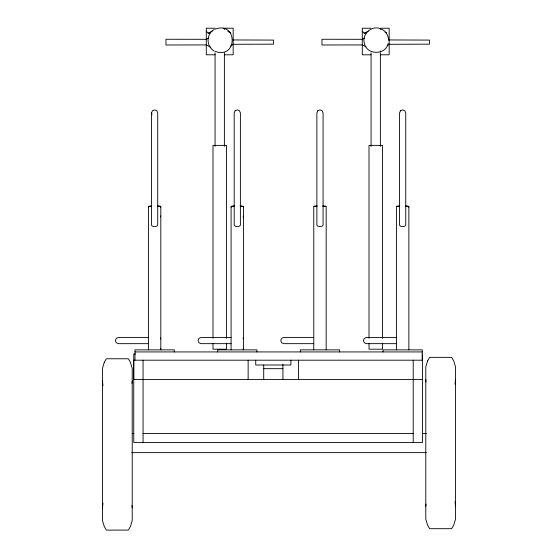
<?xml version="1.0" encoding="UTF-8"?>
<svg xmlns="http://www.w3.org/2000/svg" width="558" height="558" viewBox="0 0 558 558"><rect width="100%" height="100%" fill="white"/><g stroke="black" fill="none" stroke-linecap="round" stroke-linejoin="round"><path stroke-width="0.84" d="M380.389 51.796L380.396 50.938M102.491 507.892L102.972 503.128M131.974 383.353L132.218 380.975M425.782 506.483L426.026 504.104M455.028 384.329L455.509 379.573M160.362 349.406L160.816 348.311M243.037 349.406L243.49 348.311M388.215 43.44C385.599 55.305 366.976 55.305 364.36 43.44C361.563 34.366 371.579 25.005 380.389 28.695L380.396 29.553M151.511 112.939L152.418 110.791L154.615 109.898L156.805 110.791L157.712 112.939L157.712 225.174L156.805 226.171L154.615 226.583L152.418 226.171L151.511 225.174L151.511 112.939L152.118 114.369M148.414 207.241L148.867 206.265L151.65 205.86M160.362 216.971L160.816 215.995M231.089 207.241L231.542 206.265L234.332 205.86M243.037 216.971L243.49 215.995M214.112 29.553C206.076 33.878 206.076 46.614 214.112 50.938M230.475 46.237L233.167 44.298L273.483 44.159L273.483 40.092L233.167 39.946M387.154 45.756L389.17 44.298L429.486 44.159L429.486 40.092L389.17 39.946M212.207 31.136L208.19 33.159L206.286 31.276M368.21 31.136L364.193 33.159L362.288 31.276M208.525 38.174L206.286 39.318L165.963 39.255L165.963 44.989L206.286 44.926L210.764 47.221M364.527 38.174L362.288 39.318L321.966 39.255L321.966 44.989L362.288 44.926L366.02 46.837M215.074 29.155C237.854 20.758 237.854 59.741 215.074 51.336M314.224 206.265L317.014 205.86M396.905 206.265L399.688 205.86M208.19 33.159L209.934 33.152M364.193 33.159L365.936 33.152M214.956 28.214L206.286 28.214L206.286 54.796L215.074 54.796M223.625 28.214L233.167 28.214L233.167 54.796L224.379 54.796M370.958 28.214L362.288 28.214L362.288 54.796L371.077 54.796M380.493 28.214L389.17 28.214L389.17 54.796L380.382 54.796M381.086 29.553L382.46 29.553C386.192 31.792 388.563 35.9 388.633 40.246M157.572 205.86L160.362 206.265L160.816 207.241M240.254 205.86L243.037 206.265L243.49 207.241M322.929 205.86L325.719 206.265M405.61 205.86L408.4 206.265L408.854 207.241M151.72 206.327L148.414 206.327L148.414 349.859M157.509 206.327L160.816 206.327L160.816 349.859M234.402 206.327L231.089 206.327L231.089 349.859M240.184 206.327L243.49 206.327L243.49 349.859M317.077 206.327L313.77 206.327L313.77 349.859M322.866 206.327L326.172 206.327L326.172 349.859M399.758 206.327L396.452 206.327L396.452 349.859M405.547 206.327L408.854 206.327L408.854 349.859M148.414 337.457L118.442 337.457L116.245 338.371L115.339 340.561L116.245 342.751L118.442 343.658L148.414 343.658M231.089 337.457L201.117 337.457L198.927 338.371L198.02 340.561L198.927 342.751L201.117 343.658L231.089 343.658M313.77 337.457L283.799 337.457L281.609 338.371L280.702 340.561L281.609 342.751L283.799 343.658L313.77 343.658M396.452 337.457L366.48 337.457L364.283 338.371L363.377 340.561L364.283 342.751L366.48 343.658L396.452 343.658M134.973 351.931L422.287 351.931L422.287 349.859L383.011 349.859L383.011 351.931M135.489 353.995L133.753 353.995L133.753 442.48L422.532 442.48L422.532 353.995M422.532 360.196L133.753 360.196L133.725 379.412L422.532 379.412M263.711 368.664L282.927 368.664M132.197 433.42L133.753 433.42M143.064 433.42L413.213 433.42M422.532 433.42L426.41 433.42M131.709 452.636L426.319 452.636M385.062 32.155L386.827 33.082M230.824 33.082L227.748 31.227M243.037 337.918L243.49 339.013M160.362 337.918L160.816 339.013M455.028 501.726L455.509 506.483M425.782 379.573L426.026 381.951M131.974 505.513L132.218 507.892M102.491 380.975L102.972 385.731M224.386 28.695L224.393 29.553M422.169 351.931L422.169 360.196M413.213 360.196L413.213 442.48M382.446 338.288L382.446 145.38L369.005 145.38L369.005 338.288M382.446 343.17L382.446 349.203L369.005 349.203L369.005 343.17M380.382 52.829L380.382 146.349M371.077 52.829L371.077 146.349M339.606 351.931L339.606 349.859L300.337 349.859L300.337 351.931M298.495 360.196L298.495 379.412M290.899 360.196L290.899 365.002L255.731 365.002L255.731 360.196M282.927 364.43L282.927 379.412M263.711 365.002L263.711 379.412M256.931 351.931L256.931 349.859L217.655 349.859L217.655 351.931M248.143 360.196L248.143 379.412M226.443 338.288L226.443 145.38L213.003 145.38L213.003 338.288M226.443 343.17L226.443 349.203L213.003 349.203L213.003 343.17M224.379 52.829L224.379 146.349M215.074 52.829L215.074 146.349M174.249 351.931L174.249 349.859L134.973 349.859L134.973 360.196M143.064 360.196L143.064 442.48M104.269 362.33L102.491 368.28L102.491 520.579L104.269 526.529L106.355 530.1L128.354 530.1L130.433 526.529L132.218 520.579L132.218 368.28L130.433 362.33L128.354 358.766L106.355 358.766L104.269 362.33M427.567 360.928L425.782 366.878L425.782 519.177L427.567 525.127L429.646 528.698L451.645 528.698L453.731 525.127L455.509 519.177L455.509 366.878L453.731 360.928L451.645 357.357L429.646 357.357L427.567 360.928M235.099 110.791L234.193 112.939L234.193 225.174L235.099 226.171L237.29 226.583L239.487 226.171L240.393 225.174L240.393 112.939L239.487 110.791L237.29 109.898L235.099 110.791M317.781 110.791L316.874 112.939L316.874 225.174L317.781 226.171L319.971 226.583L322.161 226.171L323.075 225.174L323.075 112.939L322.161 110.791L319.971 109.898L317.781 110.791M400.456 110.791L399.549 112.939L399.549 225.174L400.456 226.171L402.653 226.583L404.843 226.171L405.75 225.174L405.75 112.939L404.843 110.791L402.653 109.898L400.456 110.791"/></g></svg>
